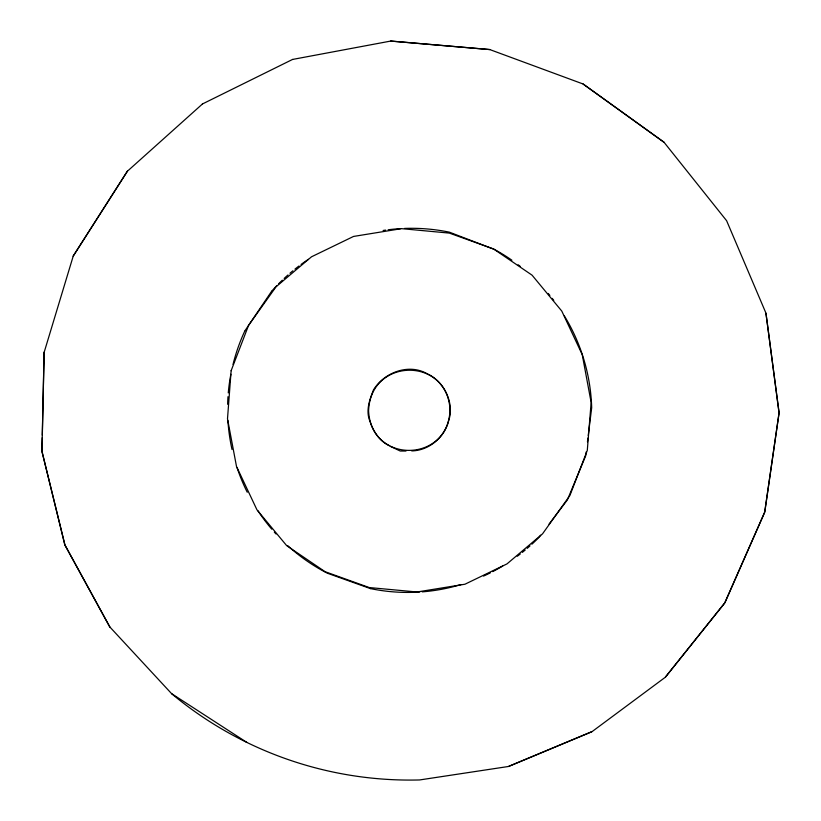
<?xml version="1.0" encoding="UTF-8"?>
<svg xmlns="http://www.w3.org/2000/svg" width="821" height="821" viewBox="0 0 821 821"><rect width="100%" height="100%" fill="white"/><g stroke="black" fill="none" stroke-linecap="round" stroke-linejoin="round"><path stroke-width="1.23" d="M42.271 437.685L41.984 451.663L65.064 545.37L110.065 627.326M42.333 435.14L44.088 352.527L73.274 255.936L127.46 171.127M44.17 352.086L41.912 451.047L64.726 544.58L109.665 626.782L171.558 693.612L246.813 742.389M586.204 451.919L585.732 455.706L567.383 499.917L549.033 524.126M587.456 441.821L587.928 438.034M588.236 435.51L591.684 407.75A186.48 186.48 0 0 0 564.345 315.89M73.151 256.214L127.317 171.302L202.53 103.908M244.658 331.202L271.628 291.26M540.618 535.23L539.089 537.242A183.914 183.914 0 0 1 531.895 544.21M665.646 676.925L725.056 602.47L764.833 511.74L779.088 412.573L765.931 313.088L726.616 220.716L664.025 142.259L583.064 83.978L489.768 49.558L390.601 41.071M202.397 103.99L292.563 59.44M508.671 766.414L592.228 731.511L665.092 677.417L724.533 603.322L764.608 512.581L779.057 413.179L765.972 313.283M591.777 731.768L508.445 766.486L419.613 779.95A372.118 372.118 0 0 1 171.538 693.642M292.522 59.451L390.806 41.05L489.88 49.578M411.742 450.914C428.808 450.647 444.797 437.275 448.666 420.732C454.557 403.296 444.469 382.299 428.203 374.243M405.995 451.027L400.227 451.027L390.386 446.398M370.497 588.626L327.302 573.191A183.914 183.914 0 0 1 287.791 545.739M427.115 373.729C408.786 363.128 384.074 372.426 373.442 389.975C369.501 400.135 365.417 411.126 370.148 421.778C373.422 431.795 379.63 441.123 389.39 445.752M583.064 83.978L664.107 142.331M271.638 291.26A186.962 186.962 0 0 1 276.831 285.636M278.627 283.799A186.962 186.962 0 0 1 282.301 280.187M284.169 278.411A186.962 186.962 0 0 1 288.007 274.953M289.957 273.249A186.962 186.962 0 0 1 292.923 270.766M294.934 269.134A186.962 186.962 0 0 1 299.008 265.983M301.061 264.444A186.962 186.962 0 0 1 308.398 259.333M383.12 230.475A186.962 186.962 0 0 1 385.644 230.106M388.159 229.767A186.962 186.962 0 0 1 400.74 228.618M404.476 228.433A186.962 186.962 0 0 1 449.426 232.179L494.54 249.492A186.48 186.48 0 0 1 511.904 260.216M518.133 264.762A186.48 186.48 0 0 1 520.165 266.322M548.254 293.497A186.48 186.48 0 0 1 549.865 295.437M552.225 298.392A186.48 186.48 0 0 1 553.754 300.394M530.017 545.893A183.914 183.914 0 0 1 527.164 548.387M525.235 550.019A183.914 183.914 0 0 1 522.289 552.41M520.298 553.97A183.914 183.914 0 0 1 517.271 556.258M502.668 566.049A183.914 183.914 0 0 1 492.723 571.621M490.455 572.781A183.914 183.914 0 0 1 483.538 576.085M460.93 584.573A183.914 183.914 0 0 1 422.251 591.859M419.726 592.033A183.914 183.914 0 0 1 370.497 588.616M276.03 533.999A183.914 183.914 0 0 1 274.306 532.1M271.772 529.186A183.914 183.914 0 0 1 257.999 510.857M247.254 492.261A183.914 183.914 0 0 1 238.347 471.377A185.567 185.567 0 0 1 237.105 467.816M232.015 449.477A185.567 185.567 0 0 1 227.93 420.68M227.633 404.291A185.567 185.567 0 0 1 227.981 396.697M228.269 392.91A185.567 185.567 0 0 1 230.865 374.263M233.02 364.452A185.567 185.567 0 0 1 244.699 331.222M231.132 370.712L227.499 418.772L236.499 466.431L256.952 509.81L286.652 545.616L325.095 571.703L369.276 587.549L416.996 591.992L464.943 584.224L506.988 563.904L542.527 533.855L569.887 495.525L587.292 450.401L591.141 402.423L582.243 354.662L561.79 311.097L532.07 275.168L493.606 248.989L449.354 233.102L401.551 228.649L353.543 236.438L311.508 256.799L276 286.847L248.599 325.301L231.132 370.712M450.011 409.751C448.512 463.177 371 464.306 368.588 410.828C370.374 357.412 447.404 356.376 450.011 409.751"/></g></svg>
